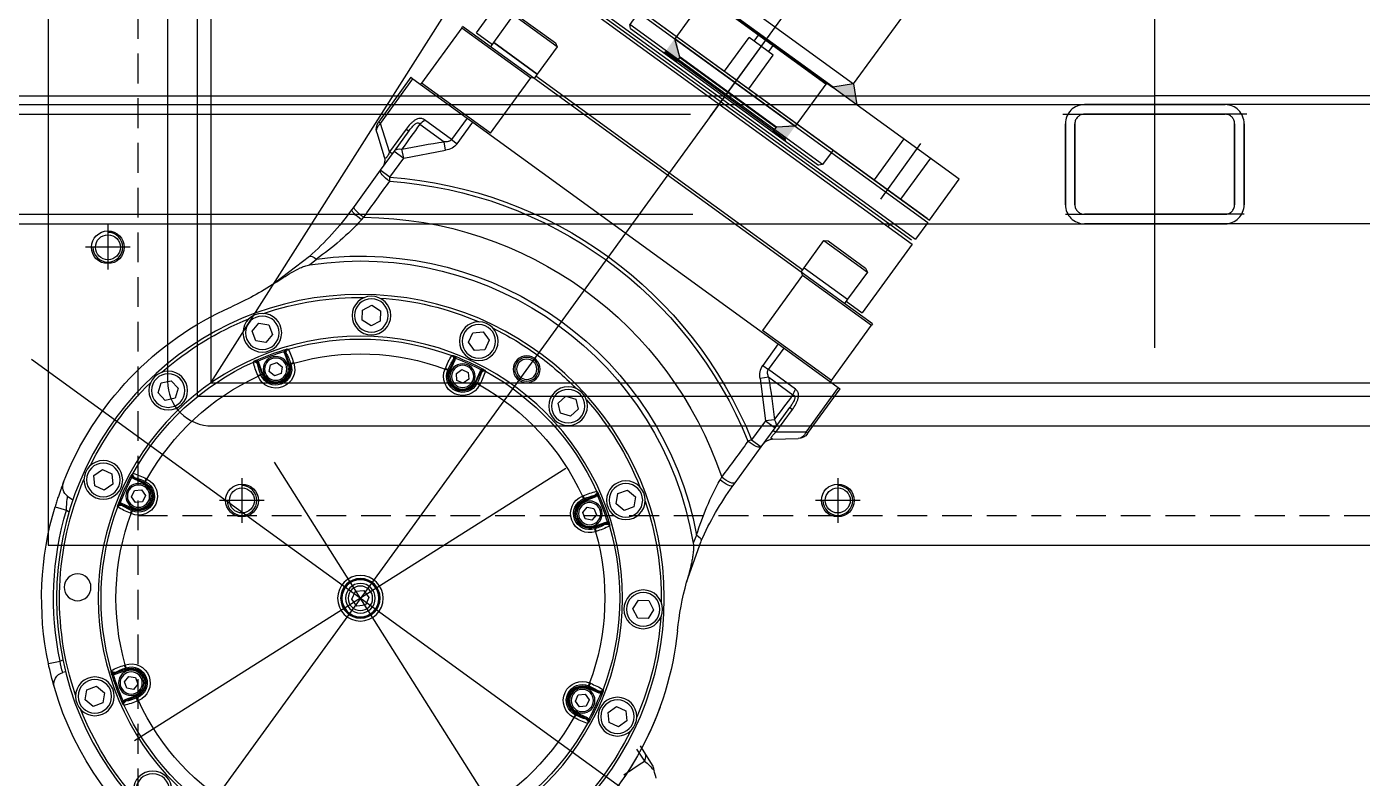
# Model space of a CAD drawing. Header units: millimetres. Extents: x 10462777 to 22643323, y 453826 to 1389191.
# Drawn here: x 11278246.5 to 11278694.8, y 584467.2 to 584719.5 of the extents above; entities that cross this region are included whole.
import ezdxf

# ---------------------------------------------------------------- set-up
doc = ezdxf.new("R2010")
doc.units = ezdxf.units.MM
doc.header["$LTSCALE"] = 200
doc.header["$MEASUREMENT"] = 0
for name, pattern in [('CENTER', [2, 1.25, -0.25, 0.25, -0.25]), ('CENTER2', [1.125, 0.75, -0.125, 0.125, -0.125]), ('HIDDEN', [3.75, 2.5, -1.25]), ('PHANTOM', [2.5, 1.25, -0.25, 0.25, -0.25, 0.25, -0.25])]:
    doc.linetypes.add(name, pattern=pattern)
doc.layers.get('0').update_dxf_attribs({"linetype": 'CONTINUOUS'})
for name, color, linetype in [('$DDT_AUDIT_GENERATED_(276)', 7, 'CONTINUOUS'), ('1', 1, 'CENTER'), ('1 Center', 1, 'CENTER'), ('3 Hidden', 3, 'HIDDEN'), ('7', 7, 'CONTINUOUS'), ('A290-7329-X501', 7, 'CONTINUOUS'), ('A290-7329-X511', 7, 'CONTINUOUS'), ('A290-7329-X512', 7, 'CONTINUOUS'), ('CL', 3, 'CONTINUOUS'), ('DR1438-001-010-001', 7, 'CONTINUOUS'), ('DV4_Default', 7, 'CONTINUOUS'), ('HL', 2, 'HIDDEN'), ('LIBRL_A6-BA-12X4', 7, 'CONTINUOUS'), ('LIBRL_A6-BA-5X16', 7, 'CONTINUOUS'), ('LIBRL_A6-BA-8X35', 7, 'CONTINUOUS'), ('LIBRL_A97L-0001-', 7, 'CONTINUOUS')]:
    doc.layers.add(name, color=color, linetype=linetype)
doc.layers.add('LAYOUT', color=8, linetype='CONTINUOUS', lineweight=25)
doc.layers.add('외형선(ISO)', color=7, linetype='CONTINUOUS', lineweight=50)

# ---------------------------------------------------------------- blocks, each defined once
blk = doc.blocks.new('A$C0CF62632')
at = {"color": 4}
for p, q in [((25.88, 873.59), (490.88, 873.59)), ((955.88, 873.59), (490.88, 873.59)), ((25.88, 833.59), (490.88, 833.59)), ((71.88, 830.59), (490.88, 830.59)), ((955.88, 833.59), (490.88, 833.59)), ((909.88, 830.59), (490.88, 830.59))]:
    blk.add_line(p, q, dxfattribs=at)
at = {"layer": '1 Center', "ltscale": 0.5}
blk.add_line((490.88, 915.19), (490.88, 0), dxfattribs=at)
at = {"layer": '3 Hidden', "color": 4, "linetype": 'HIDDEN'}
for p, q in [((467.28, 873.59), (514.48, 873.59)), ((514.48, 873.59), (467.28, 873.59)), ((467.28, 870.39), (514.48, 870.39)), ((514.48, 870.39), (467.28, 870.39)), ((460.88, 839.99), (460.88, 867.19)), ((460.88, 867.19), (460.88, 839.99)), ((464.08, 839.99), (464.08, 867.19)), ((464.08, 867.19), (464.08, 839.99)), ((517.68, 867.19), (517.68, 839.99)), ((517.68, 839.99), (517.68, 867.19)), ((520.88, 867.19), (520.88, 839.99)), ((520.88, 839.99), (520.88, 867.19)), ((514.48, 836.79), (467.28, 836.79)), ((467.28, 836.79), (514.48, 836.79)), ((514.48, 833.59), (467.28, 833.59)), ((467.28, 833.59), (514.48, 833.59))]:
    blk.add_line(p, q, dxfattribs=at)
for centre, radius, start, end in [((467.28, 867.19), 6.4, 90, 180), ((467.28, 867.19), 6.4, 90, 180), ((467.28, 867.19), 3.2, 90, 180), ((467.28, 867.19), 3.2, 90, 180), ((514.48, 867.19), 6.4, 0, 90), ((514.48, 867.19), 6.4, 0, 90), ((514.48, 867.19), 3.2, 0, 90), ((514.48, 867.19), 3.2, 0, 90), ((467.28, 839.99), 6.4, 180, 270), ((467.28, 839.99), 6.4, 180, 270), ((467.28, 839.99), 3.2, 180, 270), ((467.28, 839.99), 3.2, 180, 270), ((514.48, 839.99), 6.4, 270, 360), ((514.48, 839.99), 3.2, 270, 360), ((514.48, 839.99), 6.4, 270, 360), ((514.48, 839.99), 3.2, 270, 360)]:
    blk.add_arc(centre, radius, start, end, dxfattribs=at)
at = {"layer": '7', "color": 0, "linetype": 'HIDDEN', "ltscale": 0.5}
for p, q in [((85.88, 870.39), (490.88, 870.39)), ((895.88, 870.39), (490.88, 870.39)), ((85.02, 836.79), (490.88, 836.79)), ((896.73, 836.79), (490.88, 836.79))]:
    blk.add_line(p, q, dxfattribs=at)
blk = doc.blocks.new('A$C5CE01415')
for points in [[(24.34, 117.5), (24.34, 107.5), (29.34, 112.5)], [(139.34, 117.5), (139.34, 107.5), (134.34, 112.5)], [(7.84, 105), (7.34, 105.5), (7.34, 100), (7.84, 100)], [(14.34, 105), (7.84, 105), (7.84, 100), (9.34, 100)], [(156.34, 105), (162.84, 105), (162.84, 100), (161.34, 100)], [(162.84, 105), (163.34, 105.5), (163.34, 100), (162.84, 100)], [(7.84, 60), (7.34, 60), (7.34, 54.5), (7.84, 55)], [(9.34, 60), (7.84, 60), (7.84, 55), (14.34, 55)], [(161.34, 60), (162.84, 60), (162.84, 55), (156.34, 55)], [(162.84, 60), (163.34, 60), (163.34, 54.5), (162.84, 55)], [(24.34, 52.5), (24.34, 42.5), (29.34, 47.5)], [(139.34, 52.5), (139.34, 42.5), (134.34, 47.5)]]:
    blk.add_hatch(color=256).paths.add_polyline_path(points)
at = {"lineweight": -2}
for p, q in [((7.34, 159.5), (7.84, 160)), ((24.34, 159.5), (23.84, 160)), ((7.34, 105.5), (7.84, 105)), ((163.34, 105.5), (162.84, 105)), ((7.34, 54.5), (7.84, 55)), ((163.34, 54.5), (162.84, 55)), ((7.34, 0.5), (7.84, 0)), ((24.34, 0.5), (23.84, 0))]:
    blk.add_line(p, q, dxfattribs=at)
for p, q in [((7.34, 159.5), (7.34, 0.5)), ((24.34, 159.5), (24.34, 0.5)), ((139.34, 160), (139.34, 0)), ((156.34, 160), (139.34, 160)), ((156.34, 0), (156.34, 160)), ((29.34, 112.5), (24.34, 117.5)), ((134.34, 112.5), (139.34, 117.5)), ((156.34, 120), (162.34, 120)), ((162.34, 120), (162.34, 40)), ((162.34, 120), (163.34, 119)), ((163.34, 41), (163.34, 119)), ((29.34, 112.5), (24.34, 107.5)), ((29.34, 47.5), (29.34, 112.5)), ((134.34, 112.5), (29.34, 112.5)), ((134.34, 47.5), (134.34, 112.5)), ((134.34, 112.5), (139.34, 107.5)), ((7.84, 105), (7.84, 55)), ((14.34, 105), (9.34, 100)), ((24.34, 105), (14.34, 105)), ((14.34, 105), (14.34, 55)), ((23.84, 105), (24.34, 105.5)), ((23.84, 105), (23.84, 55)), ((139.84, 105), (139.34, 105.5)), ((139.34, 105), (157.34, 105)), ((139.84, 105), (139.84, 55)), ((157.34, 105), (157.34, 55)), ((157.34, 105), (161.34, 100)), ((162.84, 105), (162.84, 55)), ((9.34, 100), (7.34, 100)), ((161.34, 100), (163.34, 100)), ((9.34, 60), (7.34, 60)), ((9.34, 60), (14.34, 55)), ((161.34, 60), (157.34, 55)), ((161.34, 60), (163.34, 60)), ((24.34, 55), (14.34, 55)), ((23.84, 55), (24.34, 54.5)), ((139.34, 55), (149.34, 55)), ((139.84, 55), (139.34, 54.5)), ((24.34, 52.5), (29.34, 47.5)), ((139.34, 52.5), (134.34, 47.5)), ((29.34, 47.5), (24.34, 42.5)), ((134.34, 47.5), (29.34, 47.5)), ((134.34, 47.5), (139.34, 42.5)), ((163.34, 41), (162.34, 40)), ((156.34, 40), (162.34, 40)), ((156.34, 0), (139.34, 0))]:
    blk.add_line(p, q)
at = {"color": 0, "linetype": 'ByBlock', "lineweight": -2}
for p, q in [((23.84, 160), (7.84, 160)), ((23.84, 105), (7.84, 105)), ((139.84, 105), (157.34, 105)), ((23.84, 55), (7.84, 55)), ((139.84, 55), (157.34, 55)), ((23.84, 0), (7.84, 0))]:
    blk.add_line(p, q, dxfattribs=at)
at = {"layer": '1', "lineweight": -3, "ltscale": 0.2}
blk.add_line((171.33, 80), (4.25, 80), dxfattribs=at)
at = {"layer": 'CL'}
for p, q in [((0, 145, -33.4), (29.76, 145, -33.4)), ((137.34, 142.5), (160.34, 142.5)), ((0, 15, -33.4), (29.76, 15, -33.4)), ((137.34, 17.5), (160.34, 17.5))]:
    blk.add_line(p, q, dxfattribs=at)
at = {"layer": 'HL'}
for p, q in [((7.34, 152, -33.4), (12.04, 152, -33.4)), ((12.04, 138, -33.4), (12.04, 152, -33.4)), ((12.04, 150.5, -33.4), (24.34, 150.5, -41.4)), ((139.34, 148), (156.34, 148)), ((12.04, 139.5, -33.4), (24.34, 139.5, -41.4)), ((7.34, 138, -33.4), (12.04, 138, -33.4)), ((139.34, 137), (156.34, 137)), ((139.34, 83), (142.34, 83)), ((156.34, 85), (142.34, 85)), ((142.34, 85), (142.34, 75)), ((139.34, 77), (142.34, 77)), ((156.34, 75), (142.34, 75)), ((139.34, 23), (156.34, 23)), ((7.34, 22, -33.4), (12.04, 22, -33.4)), ((12.04, 22, -33.4), (12.04, 8, -33.4)), ((12.04, 20.5, -33.4), (24.34, 20.5, -41.4)), ((12.04, 9.5, -33.4), (24.34, 9.5, -41.4)), ((139.34, 12), (156.34, 12)), ((7.34, 8, -33.4), (12.04, 8, -33.4))]:
    blk.add_line(p, q, dxfattribs=at)
at = {"layer": '외형선(ISO)'}
for p, q in [((24.34, 107.5), (24.34, 52.5)), ((139.34, 107.5), (139.34, 52.5)), ((9.34, 100), (9.34, 60)), ((161.34, 100), (161.34, 60))]:
    blk.add_line(p, q, dxfattribs=at)
blk = doc.blocks.new('A$C63343886')
at = {"layer": 'DR1438-001-010-001', "rotation": 270}
blk.add_blockref('A$C5CE01415', (412.734, 305.994, 8.6), dxfattribs=at)
blk = doc.blocks.new('A$C1F8A417F')
at = {"ltscale": 10}
blk.add_blockref('A$C63343886', (1434.04, 317.24), dxfattribs=at)
blk = doc.blocks.new('A$C23234039')
at = {"layer": '$DDT_AUDIT_GENERATED_(276)', "color": 7, "linetype": 'Continuous', "ltscale": 25.4}
for p, q in [((152, 85), (151.5, 85)), ((152, 85), (175, 85)), ((152, 85), (152, 56.38)), ((175.5, 85), (175, 85)), ((175, 56.38), (175, 85)), ((175.5, 85), (175.5, 55.47)), ((176.5, 73.35), (176.5, 80)), ((205, 80), (176.5, 80)), ((205, -80), (205, 80)), ((206, -79), (206, 79)), ((214, 80), (207, 80)), ((207, -79), (207, 80)), ((214, -79), (214, 80)), ((215, -79), (215, 79)), ((206, 70), (205, 70)), ((175, 56.38), (152, 56.38)), ((175.5, 55.47), (175.5, -55.47)), ((176.5, -55.35), (176.5, 55.35)), ((152, -56.38), (152, -85)), ((152, -56.38), (175, -56.38)), ((175.5, -55.47), (175, -56.38)), ((175, -85), (175, -56.38)), ((175.5, -55.47), (175.5, -85)), ((176.5, -80), (176.5, -73.35)), ((176.5, -80), (205, -80)), ((151.5, -85), (152, -85)), ((175, -85), (152, -85)), ((175, -85), (175.5, -85))]:
    blk.add_line(p, q, dxfattribs=at)
for centre, radius in [((0, 0), 102), ((0, 0), 88), ((95, 0), 4.5), ((95, 0), 4), ((95, 0), 3.4), ((-52.78, -78.99), 4.5)]:
    blk.add_circle(centre, radius, dxfattribs=at)
for centre, radius, start, end in [((0, 0), 101, 80.2124, 99.7876), ((0, 0), 101, 57.7124, 77.2876), ((0, 0), 101, 35.2124, 54.7876), ((0, 0), 101, 12.7124, 32.2876), ((-14.61, -48.43), 216.66, 28.6585, 28.933), ((0, 0), 101, 0, 9.7876), ((0, 0), 101, 350.2124, 0), ((0, 0), 101, 192.7124, 212.2876), ((0, 0), 101, 327.7124, 347.2876), ((0, 0), 101, 215.2124, 257.2876), ((0, 0), 101, 305.2124, 324.7876), ((0, 0), 101, 282.7124, 302.2876), ((0, 0), 101, 260.2124, 279.7876)]:
    blk.add_arc(centre, radius, start, end, dxfattribs=at)
at = {"layer": 'A290-7329-X511', "color": 7, "linetype": 'Continuous', "ltscale": 25.4}
for p, q in [((68.69, 85.43), (82.77, 81.27)), ((124.59, 80.59), (129.73, 87.41)), ((132.92, 88.21), (127.02, 80.09)), ((132.92, 89), (151.5, 89)), ((132.92, 89), (132.92, 88.21)), ((151.5, 88.21), (132.92, 88.21)), ((151.5, 88.21), (151.5, 89)), ((151.5, 65.72), (151.5, 88.21)), ((83.5, 78.85), (80.56, 79.55)), ((103.96, 79), (105.24, 79)), ((105.24, 79), (120.2, 79)), ((120.2, 79), (128.13, 79)), ((120.2, 75), (120.2, 79)), ((127.02, 80.09), (136.53, 80.09)), ((127.02, 79), (127.02, 80.09)), ((128.13, 79), (136.53, 79)), ((128.13, 75), (128.13, 79)), ((130.19, 77.27), (128.13, 75)), ((136.53, 79), (136.53, 80.09)), ((140.55, 67.31), (140.55, 77.4)), ((142.61, 77), (142.61, 65.72)), ((104.16, 74.23), (103.07, 74.35)), ((120.2, 75), (119.08, 74.3)), ((128.13, 75), (120.2, 75)), ((138.49, 65.22), (128.13, 75)), ((140.55, 67.31), (138.49, 65.22)), ((142.61, 65.72), (151.5, 65.72)), ((142.61, 63.33), (142.61, 65.72)), ((151.5, 63.33), (142.61, 63.33)), ((151.5, 63.33), (151.5, 65.72)), ((151.5, -63.33), (151.5, 63.33)), ((-78.14, -65.56), (-78.84, -66.16)), ((128.13, -75), (138.49, -65.22)), ((138.49, -65.22), (140.55, -67.31)), ((142.61, -63.33), (151.5, -63.33)), ((142.61, -65.72), (142.61, -63.33)), ((151.5, -65.72), (142.61, -65.72)), ((142.61, -65.72), (142.61, -77)), ((151.5, -65.72), (151.5, -63.33)), ((151.5, -88.21), (151.5, -65.72)), ((-79.23, -71.91), (-76.27, -69.22)), ((-75.51, -68.58), (-76.27, -69.22)), ((140.55, -77.4), (140.55, -67.31)), ((103.07, -74.35), (104.16, -74.23)), ((119.08, -74.3), (120.2, -75)), ((120.2, -75), (128.13, -75)), ((120.2, -75), (120.2, -79)), ((128.13, -79), (128.13, -75)), ((128.13, -75), (130.19, -77.27)), ((80.56, -79.55), (83.5, -78.85)), ((105.24, -79), (103.96, -79)), ((120.2, -79), (105.24, -79)), ((128.13, -79), (120.2, -79)), ((129.73, -87.41), (124.59, -80.59)), ((127.02, -79), (127.02, -80.09)), ((127.02, -80.09), (132.92, -88.21)), ((136.53, -80.09), (127.02, -80.09)), ((136.53, -79), (128.13, -79)), ((136.53, -80.09), (136.53, -79)), ((82.77, -81.27), (68.69, -85.43)), ((132.92, -88.21), (132.92, -89)), ((132.92, -88.21), (151.5, -88.21)), ((151.5, -89), (132.92, -89)), ((151.5, -89), (151.5, -88.21)), ((-35.32, -101), (-34, -97.23)), ((-34, -97.23), (-34, -96.17)), ((-30, -99.66), (-30, -97.49))]:
    blk.add_line(p, q, dxfattribs=at)
for centre, radius, start, end in [((0, 0), 107, 59.8524, 104.6212), ((103.96, 179), 100, 239.8524, 249.3482), ((132.92, 85), 4, 90, 143), ((103.96, 179), 100, 257.7676, 270), ((0, 0), 113.22, 315.3613, 44.6387), ((113.92, 166.5), 92.78, 250.8621, 263.2846), ((0, 0), 114.84, 316.6416, 43.3584), ((121.4, 83), 4, 270, 323), ((43.5, 7305.77), 7229.02, 270.687042, 270.769184), ((-95.32, -167.76), 333, 44.9032, 47.3763), ((0, 0), 127.91, 324.5243, 35.4757), ((0, 0), 140.36, 328.0376, 31.9624), ((0, 0), 141.68, 328.0376, 31.9624), ((0, 0), 107, 142.2256, 217.7744), ((142.85, 69.29), 5.96, 223.0179, 267.65), ((0, 0), 107, 217.7744, 222.2256), ((-81.41, -63.09), 4, 217.7744, 310), ((-57.87, -51.17), 25.78, 215.5507, 224.4493), ((142.81, -69.19), 5.86, 91.9343, 137.3978), ((0, 0), 103, 222.2256, 250.7253), ((-95.32, 167.76), 333, 312.6237, 315.0968), ((0, 0), 107, 222.2256, 250.7253), ((114.03, -166.99), 93.28, 96.7486, 109.1047), ((103.96, -179), 100, 90, 102.2324), ((121.4, -83), 4, 37, 90), ((43.5, -7305.81), 7229.06, 89.230816, 89.312957), ((103.96, -179), 100, 110.6518, 120.1476), ((132.92, -85), 4, 217, 270), ((0, 0), 107, 255.3788, 300.1476), ((-13.19, -67.59), 36.21, 234.9302, 242.3473), ((-26, -99.66), 4, 180, 255.3788)]:
    blk.add_arc(centre, radius, start, end, dxfattribs=at)
for centre, major_axis, ratio, start_param, end_param in [((132.92, 85), (-3.19, 2.41), 0.731195, 5.215996, 6.283185), ((81.93, 77.36), (-0.85, -3.91), 0.341446, 2.033241, 3.141593), ((103.96, 75), (0, -4), 0.226516, 3.141593, 4.874371), ((105.24, 75), (0, -4), 0.27411, 3.141593, 4.905305), ((120.2, 75), (0, -4), 0.284654, 3.141593, 4.888168), ((128.13, 75), (0, 4), 0.624777, 5.315656, 6.283185), ((142.61, 79.8), (-4, 0), 0.700018, 1.030377, 1.570796), ((103.96, -75), (0, 4), 0.226516, 1.408815, 3.141593), ((105.24, -75), (0, 4), 0.27411, 1.37788, 3.141593), ((120.2, -75), (0, 4), 0.284654, 1.395017, 3.141593), ((81.93, -77.36), (-0.85, 3.91), 0.341446, 3.141593, 4.249944), ((128.13, -75), (0, 4), 0.624777, 3.141593, 4.109122), ((142.61, -79.8), (-4, 0), 0.700018, 4.712389, 5.252808), ((132.92, -85), (3.19, 2.41), 0.731195, 3.141593, 4.208782)]:
    blk.add_ellipse(centre, major_axis=major_axis, ratio=ratio, start_param=start_param, end_param=end_param, dxfattribs=at)
for points, knots in [([(80.56, 79.55), (80.17, 79.95), (79.73, 80.3), (78.82, 80.93), (78.35, 81.21), (77.38, 81.76), (76.89, 82.02), (75.89, 82.5), (75.38, 82.74), (73.86, 83.41), (72.83, 83.83), (70.77, 84.64), (69.73, 85.03), (68.69, 85.43)], [0, 0, 0, 0, 0.125, 0.125, 0.25, 0.25, 0.375, 0.375, 0.5, 0.5, 0.75, 0.75, 1, 1, 1, 1]), ([(124.59, 80.59), (124.49, 80.47), (124.43, 80.34), (124.41, 80.17), (124.42, 80.12), (124.48, 80.01), (124.53, 79.97), (124.66, 79.91), (124.71, 79.89), (124.84, 79.86), (124.91, 79.85), (125.08, 79.84), (125.17, 79.84), (125.37, 79.84), (125.48, 79.85), (125.71, 79.86), (125.83, 79.88), (126.07, 79.91), (126.19, 79.93), (126.55, 79.99), (126.79, 80.04), (127.02, 80.09)], [0, 0, 0, 0, 0.25, 0.25, 0.375, 0.375, 0.5, 0.5, 0.5625, 0.5625, 0.625, 0.625, 0.6875, 0.6875, 0.75, 0.75, 0.8125, 0.8125, 0.875, 0.875, 1, 1, 1, 1]), ([(136.53, 80.09), (137.24, 80.09), (137.94, 80.05), (138.98, 79.91), (139.33, 79.85), (139.99, 79.69), (140.31, 79.59), (140.77, 79.41), (140.92, 79.34), (141.2, 79.19), (141.34, 79.11), (141.59, 78.94), (141.71, 78.85), (141.93, 78.65), (142.12, 78.45), (142.27, 78.22), (142.4, 77.99), (142.45, 77.87), (142.57, 77.51), (142.61, 77.26), (142.61, 77)], [0, 0, 0, 0, 0.25, 0.25, 0.375, 0.375, 0.5, 0.5, 0.5625, 0.5625, 0.625, 0.625, 0.6875, 0.6875, 0.75, 0.8125, 0.8125, 0.875, 0.875, 1, 1, 1, 1]), ([(140.55, 77.4), (140.58, 77.47), (140.61, 77.53), (140.64, 77.67), (140.65, 77.75), (140.64, 77.89), (140.62, 77.96), (140.55, 78.11), (140.5, 78.19), (140.29, 78.39), (140.09, 78.5), (139.78, 78.63), (139.67, 78.66), (139.44, 78.73), (139.33, 78.76), (139, 78.83), (138.77, 78.86), (138.32, 78.92), (138.09, 78.94), (137.42, 78.99), (136.98, 79), (136.53, 79)], [0, 0, 0, 0, 0.0625, 0.0625, 0.125, 0.125, 0.1875, 0.1875, 0.25, 0.25, 0.375, 0.375, 0.4375, 0.4375, 0.5, 0.5, 0.625, 0.625, 0.75, 0.75, 1, 1, 1, 1]), ([(140.55, 67.31), (140.67, 67.12), (140.79, 66.93), (141.07, 66.58), (141.21, 66.42), (141.55, 66.11), (141.74, 65.98), (142.04, 65.83), (142.15, 65.79), (142.38, 65.74), (142.49, 65.72), (142.61, 65.72)], [0, 0, 0, 0, 0.25, 0.25, 0.5, 0.5, 0.75, 0.75, 0.875, 0.875, 1, 1, 1, 1]), ([(142.61, -65.72), (142.38, -65.72), (142.15, -65.78), (141.84, -65.93), (141.74, -65.99), (141.55, -66.12), (141.47, -66.19), (141.21, -66.42), (141.06, -66.58), (140.79, -66.94), (140.67, -67.12), (140.55, -67.31)], [0, 0, 0, 0, 0.25, 0.25, 0.375, 0.375, 0.5, 0.5, 0.75, 0.75, 1, 1, 1, 1]), ([(68.69, -85.43), (69.73, -85.03), (70.77, -84.64), (72.84, -83.83), (73.87, -83.41), (75.9, -82.51), (76.9, -82.03), (78.35, -81.21), (78.82, -80.93), (79.73, -80.3), (80.17, -79.96), (80.56, -79.55)], [0, 0, 0, 0, 0.25, 0.25, 0.5, 0.5, 0.75, 0.75, 0.875, 0.875, 1, 1, 1, 1]), ([(127.02, -80.09), (126.79, -80.04), (126.55, -79.99), (126.07, -79.91), (125.83, -79.87), (125.49, -79.85), (125.38, -79.84), (125.17, -79.84), (125.08, -79.84), (124.91, -79.85), (124.84, -79.86), (124.71, -79.89), (124.66, -79.91), (124.57, -79.95), (124.54, -79.97), (124.48, -80.01), (124.46, -80.04), (124.42, -80.11), (124.41, -80.17), (124.43, -80.34), (124.49, -80.47), (124.59, -80.59)], [0, 0, 0, 0, 0.125, 0.125, 0.25, 0.25, 0.3125, 0.3125, 0.375, 0.375, 0.4375, 0.4375, 0.5, 0.5, 0.5625, 0.5625, 0.625, 0.625, 0.75, 0.75, 1, 1, 1, 1]), ([(142.61, -77), (142.61, -77.26), (142.57, -77.51), (142.45, -77.87), (142.4, -77.99), (142.27, -78.22), (142.2, -78.34), (141.94, -78.66), (141.72, -78.86), (141.34, -79.11), (141.2, -79.19), (140.92, -79.34), (140.77, -79.41), (140.31, -79.59), (139.99, -79.69), (139.32, -79.85), (138.98, -79.91), (137.94, -80.05), (137.24, -80.09), (136.53, -80.09)], [0, 0, 0, 0, 0.125, 0.125, 0.1875, 0.1875, 0.25, 0.25, 0.375, 0.375, 0.4375, 0.4375, 0.5, 0.5, 0.625, 0.625, 0.75, 0.75, 1, 1, 1, 1]), ([(136.53, -79), (136.98, -79), (137.42, -78.99), (138.09, -78.94), (138.32, -78.92), (138.77, -78.86), (139, -78.83), (139.34, -78.75), (139.45, -78.73), (139.67, -78.66), (139.78, -78.63), (140.1, -78.5), (140.29, -78.39), (140.57, -78.12), (140.63, -77.96), (140.65, -77.74), (140.64, -77.67), (140.61, -77.53), (140.58, -77.47), (140.55, -77.4)], [0, 0, 0, 0, 0.25, 0.25, 0.375, 0.375, 0.5, 0.5, 0.5625, 0.5625, 0.625, 0.625, 0.75, 0.75, 0.875, 0.875, 0.9375, 0.9375, 1, 1, 1, 1]), ([(-27.01, -103.53), (-27.01, -103.53), (-27.07, -103.52), (-27.3, -103.46), (-27.47, -103.41), (-27.92, -103.29), (-28.19, -103.22), (-28.67, -103.09), (-28.84, -103.04), (-29.19, -102.94), (-29.38, -102.89), (-29.77, -102.77), (-29.98, -102.72), (-30.4, -102.59), (-30.63, -102.52), (-31.3, -102.32), (-31.77, -102.17), (-32.75, -101.86), (-33.26, -101.7), (-34.29, -101.36), (-34.8, -101.18), (-35.32, -101)], [0, 0, 0, 0, 0.125, 0.125, 0.25, 0.25, 0.375, 0.375, 0.4375, 0.4375, 0.5, 0.5, 0.5625, 0.5625, 0.625, 0.625, 0.75, 0.75, 0.875, 0.875, 1, 1, 1, 1])]:
    blk.add_open_spline(points, degree=3, knots=knots, dxfattribs=at)
for points in [[(119.08, 74.3), (114.12, 74.28), (109.14, 74.26), (104.16, 74.23)], [(104.16, -74.23), (109.14, -74.26), (114.12, -74.28), (119.08, -74.3)]]:
    blk.add_open_spline(points, degree=3, dxfattribs=at)
at = {"layer": 'A290-7329-X512', "color": 7, "linetype": 'Continuous', "ltscale": 25.4}
for p, q in [((11.18, 81.38), (11.96, 85.32)), ((12.25, 85.26), (11.47, 81.32)), ((11.96, 85.32), (12.25, 85.26)), ((12.3, 86.37), (12.23, 85.87)), ((9.71, 81.47), (9.75, 81.72)), ((10.7, 81.3), (9.71, 81.47)), ((10.73, 81.47), (10.7, 81.3)), ((11.18, 81.38), (10.73, 81.47)), ((11.18, 81.38), (11.47, 81.32)), ((20.52, 79.52), (21.31, 83.46)), ((21.6, 83.4), (20.82, 79.47)), ((21.6, 83.4), (21.31, 83.46)), ((21.69, 84.5), (21.57, 84.01)), ((20.82, 79.47), (20.52, 79.52)), ((20.82, 79.47), (21.27, 79.38)), ((21.23, 79.21), (21.27, 79.38)), ((21.23, 79.21), (22.2, 78.98)), ((22.26, 79.23), (22.2, 78.98)), ((64.47, 50.74), (64.68, 50.89)), ((65.05, 49.93), (64.47, 50.74)), ((65.19, 50.03), (65.05, 49.93)), ((65.45, 49.64), (65.19, 50.03)), ((65.45, 49.64), (68.78, 51.87)), ((65.62, 49.39), (65.45, 49.64)), ((68.95, 51.62), (65.62, 49.39)), ((68.95, 51.62), (68.78, 51.87)), ((69.77, 52.38), (69.37, 52.08)), ((70.74, 41.72), (74.08, 43.95)), ((70.74, 41.72), (70.91, 41.47)), ((74.24, 43.7), (70.91, 41.47)), ((70.91, 41.47), (71.17, 41.09)), ((71.02, 40.99), (71.17, 41.09)), ((71.02, 40.99), (71.55, 40.15)), ((74.08, 43.95), (74.24, 43.7)), ((75.09, 44.41), (74.66, 44.16)), ((71.77, 40.28), (71.55, 40.15)), ((81.3, -10.7), (81.47, -9.71)), ((81.47, -10.73), (81.3, -10.7)), ((81.32, -11.47), (81.38, -11.18)), ((85.26, -12.25), (81.32, -11.47)), ((81.38, -11.18), (81.47, -10.73)), ((81.38, -11.18), (85.32, -11.96)), ((81.47, -9.71), (81.72, -9.75)), ((85.26, -12.25), (85.32, -11.96)), ((86.37, -12.3), (85.87, -12.23)), ((79.21, -21.23), (78.98, -22.2)), ((79.23, -22.26), (78.98, -22.2)), ((79.21, -21.23), (79.38, -21.27)), ((79.47, -20.82), (79.38, -21.27)), ((79.52, -20.52), (79.47, -20.82)), ((83.4, -21.6), (79.47, -20.82)), ((79.52, -20.52), (83.46, -21.31)), ((83.46, -21.31), (83.4, -21.6)), ((84.5, -21.69), (84.01, -21.57)), ((-71.77, -40.28), (-71.55, -40.15)), ((-71.02, -40.99), (-71.55, -40.15)), ((-75.09, -44.41), (-74.66, -44.16)), ((-74.24, -43.7), (-70.91, -41.47)), ((-74.08, -43.95), (-74.24, -43.7)), ((-70.74, -41.72), (-74.08, -43.95)), ((-71.02, -40.99), (-71.17, -41.09)), ((-70.91, -41.47), (-71.17, -41.09)), ((-70.74, -41.72), (-70.91, -41.47)), ((-69.77, -52.38), (-69.37, -52.08)), ((-68.95, -51.62), (-65.62, -49.39)), ((-68.95, -51.62), (-68.78, -51.87)), ((-65.45, -49.64), (-68.78, -51.87)), ((-65.62, -49.39), (-65.45, -49.64)), ((-65.45, -49.64), (-65.19, -50.03)), ((-65.19, -50.03), (-65.05, -49.93)), ((-65.05, -49.93), (-64.47, -50.74)), ((-64.47, -50.74), (-64.68, -50.89)), ((49.39, -65.62), (49.64, -65.45)), ((51.62, -68.95), (49.39, -65.62)), ((49.64, -65.45), (50.03, -65.19)), ((49.64, -65.45), (51.87, -68.78)), ((49.93, -65.05), (50.74, -64.47)), ((50.03, -65.19), (49.93, -65.05)), ((50.74, -64.47), (50.89, -64.68)), ((40.99, -71.02), (40.15, -71.55)), ((40.28, -71.77), (40.15, -71.55)), ((40.99, -71.02), (41.09, -71.17)), ((41.47, -70.91), (41.09, -71.17)), ((41.72, -70.74), (41.47, -70.91)), ((43.7, -74.24), (41.47, -70.91)), ((41.72, -70.74), (43.95, -74.08)), ((51.62, -68.95), (51.87, -68.78)), ((52.38, -69.77), (52.08, -69.37)), ((43.95, -74.08), (43.7, -74.24)), ((44.41, -75.09), (44.16, -74.66)), ((-22.26, -79.23), (-22.2, -78.98)), ((-21.23, -79.21), (-22.2, -78.98)), ((-21.6, -83.4), (-20.82, -79.47)), ((-20.52, -79.52), (-21.31, -83.46)), ((-21.23, -79.21), (-21.27, -79.38)), ((-20.82, -79.47), (-21.27, -79.38)), ((-20.52, -79.52), (-20.82, -79.47)), ((-21.69, -84.5), (-21.57, -84.01)), ((-21.31, -83.46), (-21.6, -83.4)), ((-12.25, -85.26), (-11.47, -81.32)), ((-11.18, -81.38), (-11.96, -85.32)), ((-11.47, -81.32), (-11.18, -81.38)), ((-11.18, -81.38), (-10.73, -81.47)), ((-10.73, -81.47), (-10.7, -81.3)), ((-10.7, -81.3), (-9.71, -81.47)), ((-9.71, -81.47), (-9.75, -81.72)), ((-12.3, -86.37), (-12.23, -85.87)), ((-12.25, -85.26), (-11.96, -85.32))]:
    blk.add_line(p, q, dxfattribs=at)
for radius in [7.64, 6.64, 6.51, 6.21]:
    blk.add_circle((0, 0), radius, dxfattribs=at)
for centre, radius, start, end in [((0, 0), 87.04, 82.8627, 119.6373), ((39.56, 77.36), 30.12, 162.597, 171.6735), ((30.36, 78.45), 19.86, 160.1972, 171.2461), ((74.71, -50.96), 151.46, 114.8297, 114.9511), ((10.98, 85.51), 0.998, 348.7155, 82.7916), ((9.51, 66.95), 19.62, 81.8277, 85.3302), ((10.98, 85.51), 1.3, 348.7859, 16.1304), ((0, 0), 86.74, 75.6033, 81.8967), ((0, 0), 87.24, 75.6033, 81.8967), ((0, 0), 82.04, 83.2029, 119.2971), ((16, 80.42), 6.37, 170.5903, 346.9097), ((16, 80.42), 5.37, 170.5903, 346.9097), ((16, 80.42), 4.91, 168.75, 348.75), ((16, 80.42), 4.62, 168.75, 348.75), ((1.99, 84.09), 19.85, 346.2496, 357.3071), ((22.58, 83.2), 1.3, 141.3283, 168.7554), ((22.58, 83.2), 0.998, 74.7084, 168.7845), ((16.84, 65.49), 19.62, 72.1698, 75.6723), ((-6.97, 86.61), 30.15, 345.8301, 354.8995), ((-88.54, -18.51), 151.49, 42.5489, 42.6703), ((0, 0), 87.04, 37.8627, 74.6373), ((0, 0), 82.04, 38.2029, 74.2971), ((68.18, 45.56), 6.37, 125.5903, 301.9097), ((68.18, 45.56), 5.37, 125.5903, 301.9097), ((68.18, 45.56), 4.91, 123.75, 303.75), ((68.18, 45.56), 4.62, 123.75, 303.75), ((82.67, 26.73), 30.12, 117.597, 126.6735), ((76.94, 34.01), 19.86, 115.1972, 126.2461), ((16.79, -88.86), 151.46, 69.8297, 69.9511), ((68.23, 52.7), 0.998, 303.7155, 37.7916), ((68.23, 52.7), 1.3, 303.7859, 331.1304), ((54.06, 40.62), 19.62, 36.8277, 40.3302), ((0, 0), 86.74, 30.6033, 36.8967), ((0, 0), 87.24, 30.6033, 36.8967), ((60.87, 58.06), 19.85, 301.2496, 312.3071), ((56.32, 66.17), 30.15, 300.8301, 309.8995), ((74.8, 42.87), 1.3, 96.3283, 123.7554), ((74.8, 42.87), 0.998, 29.7084, 123.7845), ((58.22, 34.41), 19.62, 27.1698, 30.6723), ((-75.7, 49.52), 151.49, 357.5489, 357.6703), ((0, 0), 87.04, 352.8627, 29.6373), ((0, 0), 82.04, 353.2029, 29.2971), ((0, 0), 87.04, 172.8627, 209.6373), ((0, 0), 82.04, 173.2029, 209.2971), ((80.42, -16), 6.37, 80.5903, 256.9097), ((80.42, -16), 5.37, 80.5903, 256.9097), ((80.42, -16), 4.91, 78.75, 258.75), ((80.42, -16), 4.62, 78.75, 258.75), ((78.45, -30.36), 19.86, 70.1972, 81.2461), ((77.36, -39.56), 30.12, 72.597, 81.6735), ((0, 0), 86.74, 345.6033, 351.8967), ((0, 0), 87.24, 345.6033, 351.8967), ((85.51, -10.98), 1.3, 258.7859, 286.1304), ((85.51, -10.98), 0.998, 258.7155, 352.7916), ((-50.96, -74.71), 151.46, 24.8297, 24.9511), ((66.95, -9.51), 19.62, 351.8277, 355.3302), ((0, 0), 82.04, 308.2029, 344.2971), ((86.61, 6.97), 30.15, 255.8301, 264.8995), ((84.09, -1.99), 19.85, 256.2496, 267.3071), ((83.2, -22.58), 0.998, 344.7084, 78.7845), ((83.2, -22.58), 1.3, 51.3283, 78.7554), ((65.49, -16.84), 19.62, 342.1698, 345.6723), ((0, 0), 87.04, 307.8627, 344.6373), ((-18.51, 88.54), 151.49, 312.5489, 312.6703), ((-56.32, -66.17), 30.15, 120.8301, 129.8995), ((-68.18, -45.56), 6.37, 305.5903, 121.9097), ((-68.18, -45.56), 5.37, 305.5903, 121.9097), ((75.7, -49.52), 151.49, 177.5489, 177.6703), ((-58.22, -34.41), 19.62, 207.1698, 210.6723), ((-74.8, -42.87), 0.998, 209.7084, 303.7845), ((0, 0), 87.24, 210.6033, 216.8967), ((-74.8, -42.87), 1.3, 276.3283, 303.7554), ((0, 0), 86.74, 210.6033, 216.8967), ((-60.87, -58.06), 19.85, 121.2496, 132.3071), ((-68.18, -45.56), 4.91, 303.75, 123.75), ((-68.18, -45.56), 4.62, 303.75, 123.75), ((-54.06, -40.62), 19.62, 216.8277, 220.3302), ((-68.23, -52.7), 1.3, 123.7859, 151.1304), ((-68.23, -52.7), 0.998, 123.7155, 217.7916), ((-16.79, 88.86), 151.46, 249.8297, 249.9511), ((-82.67, -26.73), 30.12, 297.597, 306.6735), ((0, 0), 87.04, 217.8627, 254.6373), ((-76.94, -34.01), 19.86, 295.1972, 306.2461), ((0, 0), 82.04, 218.2029, 254.2971), ((45.56, -68.18), 6.37, 35.5903, 211.9097), ((45.56, -68.18), 5.37, 35.5903, 211.9097), ((45.56, -68.18), 4.91, 33.75, 213.75), ((45.56, -68.18), 4.62, 33.75, 213.75), ((34.01, -76.94), 19.86, 25.1972, 36.2461), ((26.73, -82.67), 30.12, 27.597, 36.6735), ((0, 0), 82.04, 263.2029, 299.2971), ((58.06, -60.87), 19.85, 211.2496, 222.3071), ((0, 0), 86.74, 300.6033, 306.8967), ((0, 0), 87.24, 300.6033, 306.8967), ((52.7, -68.23), 1.3, 213.7859, 241.1304), ((52.7, -68.23), 0.998, 213.7155, 307.7916), ((40.62, -54.06), 19.62, 306.8277, 310.3302), ((-88.86, -16.79), 151.46, 339.8297, 339.9511), ((-16, -80.42), 6.37, 350.5903, 166.9097), ((-16, -80.42), 5.37, 350.5903, 166.9097), ((-16, -80.42), 4.91, 348.75, 168.75), ((-16, -80.42), 4.62, 348.75, 168.75), ((0, 0), 87.04, 262.8627, 299.6373), ((66.17, -56.32), 30.15, 210.8301, 219.8995), ((49.52, 75.7), 151.49, 267.5489, 267.6703), ((42.87, -74.8), 0.998, 299.7084, 33.7845), ((34.41, -58.22), 19.62, 297.1698, 300.6723), ((42.87, -74.8), 1.3, 6.3283, 33.7554), ((6.97, -86.61), 30.15, 165.8301, 174.8995), ((-1.99, -84.09), 19.85, 166.2496, 177.3071), ((88.54, 18.51), 151.49, 222.5489, 222.6703), ((-22.58, -83.2), 0.998, 254.7084, 348.7845), ((-16.84, -65.49), 19.62, 252.1698, 255.6723), ((0, 0), 87.24, 255.6033, 261.8967), ((-22.58, -83.2), 1.3, 321.3283, 348.7554), ((0, 0), 86.74, 255.6033, 261.8967), ((-30.36, -78.45), 19.86, 340.1972, 351.2461), ((-39.56, -77.36), 30.12, 342.597, 351.6735), ((-9.51, -66.95), 19.62, 261.8277, 265.3302), ((-10.98, -85.51), 1.3, 168.7859, 196.1304), ((-10.98, -85.51), 0.998, 168.7155, 262.7916), ((-74.71, 50.96), 151.46, 294.8297, 294.9511)]:
    blk.add_arc(centre, radius, start, end, dxfattribs=at)
for centre, major_axis, ratio, start_param, end_param in [((10.69, 85.37), (0.427, -0.904), 0.997882, 0.934771, 2.575374), ((106.96, -21.29), (-159.04, 31.66), 0.745659, 5.491872, 5.494104), ((9.75, 81.67), (0.98, -0.198), 0.050906, 0.052428, 1.574889), ((-106.97, 21.26), (159.05, -31.61), 0.74566, 0.789082, 0.791314), ((22.79, 82.97), (-0.74, -0.672), 0.997882, 3.707811, 5.348415), ((22.25, 79.18), (-0.981, 0.192), 0.050906, 4.708296, 6.230757), ((64.64, 50.86), (0.553, -0.833), 0.050906, 0.052428, 1.574889), ((67.93, 52.81), (-0.338, -0.941), 0.997882, 0.934771, 2.575374), ((60.58, -90.69), (-90.07, 134.85), 0.745659, 5.491871, 5.494103), ((71.72, 40.26), (-0.558, 0.83), 0.050906, 4.708296, 6.230757), ((-60.6, 90.67), (90.11, -134.82), 0.745659, 0.789082, 0.791314), ((74.78, 42.55), (-0.999, 0.048), 0.997882, 3.707811, 5.348415), ((81.67, -9.75), (-0.198, -0.98), 0.050906, 0.052428, 1.574889), ((85.37, -10.69), (-0.904, -0.427), 0.997882, 0.934771, 2.575374), ((-21.29, -106.96), (31.66, 159.04), 0.745659, 5.491872, 5.494104), ((79.18, -22.25), (0.192, 0.981), 0.050906, 4.708296, 6.230757), ((21.29, 106.9), (-31.67, -158.98), 0.745657, 0.789541, 0.791774), ((82.97, -22.79), (-0.672, 0.74), 0.997882, 3.707811, 5.348415), ((-71.72, -40.26), (0.558, -0.83), 0.050906, 4.708296, 6.230757), ((-74.78, -42.55), (0.999, -0.048), 0.997882, 3.707811, 5.348415), ((60.53, -90.65), (-90.02, 134.81), 0.745657, 0.789541, 0.791774), ((-67.93, -52.81), (0.338, 0.941), 0.997882, 0.934771, 2.575374), ((-60.58, 90.69), (90.07, -134.85), 0.745659, 5.491871, 5.494103), ((-64.64, -50.86), (-0.553, 0.833), 0.050906, 0.052428, 1.574889), ((50.86, -64.64), (-0.833, -0.553), 0.050906, 0.052428, 1.574889), ((40.26, -71.72), (0.83, 0.558), 0.050906, 4.708296, 6.230757), ((-90.61, -60.58), (134.76, 90.1), 0.745657, 5.491411, 5.493643), ((52.81, -67.93), (-0.941, 0.338), 0.997882, 0.934771, 2.575374), ((42.55, -74.78), (0.048, 0.999), 0.997882, 3.707811, 5.348415), ((90.65, 60.53), (-134.81, -90.02), 0.745657, 0.789541, 0.791774), ((-22.25, -79.18), (0.981, -0.192), 0.050906, 4.708296, 6.230757), ((-22.79, -82.97), (0.74, 0.672), 0.997882, 3.707811, 5.348415), ((106.9, -21.29), (-158.98, 31.67), 0.745657, 0.789541, 0.791774), ((-9.75, -81.67), (-0.98, 0.198), 0.050906, 0.052428, 1.574889), ((-106.96, 21.29), (159.04, -31.66), 0.745659, 5.491871, 5.494103), ((-10.69, -85.37), (-0.427, 0.904), 0.997882, 0.934771, 2.575374)]:
    blk.add_ellipse(centre, major_axis=major_axis, ratio=ratio, start_param=start_param, end_param=end_param, dxfattribs=at)
for points in [[(12.23, 85.87), (12.13, 85.94), (12.05, 86), (11.88, 86.14), (11.79, 86.21), (11.62, 86.33), (11.52, 86.38), (11.32, 86.46), (11.21, 86.49), (11.11, 86.5)], [(22.84, 84.17), (22.74, 84.2), (22.63, 84.21), (22.41, 84.21), (22.31, 84.2), (22.09, 84.16), (21.99, 84.13), (21.78, 84.07), (21.68, 84.04), (21.57, 84.01)], [(69.37, 52.08), (69.34, 52.19), (69.33, 52.3), (69.31, 52.51), (69.3, 52.62), (69.26, 52.83), (69.23, 52.93), (69.14, 53.13), (69.08, 53.23), (69.02, 53.31)], [(75.67, 43.36), (75.61, 43.46), (75.55, 43.55), (75.4, 43.7), (75.31, 43.77), (75.13, 43.89), (75.04, 43.94), (74.85, 44.04), (74.75, 44.09), (74.66, 44.16)], [(85.87, -12.23), (85.94, -12.13), (86, -12.05), (86.14, -11.88), (86.21, -11.79), (86.33, -11.62), (86.38, -11.52), (86.46, -11.32), (86.49, -11.21), (86.5, -11.11)], [(84.17, -22.84), (84.2, -22.74), (84.21, -22.63), (84.21, -22.41), (84.2, -22.31), (84.16, -22.09), (84.13, -21.99), (84.07, -21.78), (84.04, -21.68), (84.01, -21.57)], [(-75.67, -43.36), (-75.61, -43.46), (-75.55, -43.55), (-75.4, -43.7), (-75.31, -43.77), (-75.13, -43.89), (-75.04, -43.94), (-74.85, -44.04), (-74.75, -44.09), (-74.66, -44.16)], [(-69.37, -52.08), (-69.34, -52.19), (-69.33, -52.3), (-69.31, -52.51), (-69.3, -52.62), (-69.26, -52.83), (-69.23, -52.93), (-69.14, -53.13), (-69.08, -53.23), (-69.02, -53.31)], [(52.08, -69.37), (52.19, -69.34), (52.3, -69.33), (52.51, -69.31), (52.62, -69.3), (52.83, -69.26), (52.93, -69.23), (53.13, -69.14), (53.23, -69.08), (53.31, -69.02)], [(43.36, -75.67), (43.46, -75.61), (43.55, -75.55), (43.7, -75.4), (43.77, -75.31), (43.89, -75.13), (43.94, -75.04), (44.04, -74.85), (44.09, -74.75), (44.16, -74.66)], [(-22.84, -84.17), (-22.74, -84.2), (-22.63, -84.21), (-22.41, -84.21), (-22.31, -84.2), (-22.09, -84.16), (-21.99, -84.13), (-21.78, -84.07), (-21.68, -84.04), (-21.57, -84.01)], [(-12.23, -85.87), (-12.13, -85.94), (-12.05, -86), (-11.88, -86.14), (-11.79, -86.21), (-11.62, -86.33), (-11.52, -86.38), (-11.32, -86.46), (-11.21, -86.49), (-11.11, -86.5)]]:
    blk.add_open_spline(points, degree=3, knots=[0, 0, 0, 0, 0.25, 0.25, 0.5, 0.5, 0.75, 0.75, 1, 1, 1, 1], dxfattribs=at)
at = {"layer": 'DV4_Default', "color": 1, "linetype": 'CENTER2', "ltscale": 25.4}
for p, q in [((0, 139.31), (0, -136.44)), ((233.6, 0), (-128.46, 0))]:
    blk.add_line(p, q, dxfattribs=at)
at = {"layer": 'LIBRL_A6-BA-12X4', "color": 7, "linetype": 'Continuous', "ltscale": 25.4}
for p, q in [((177.3, 55.35), (177.3, 73.35)), ((188.6, 73.35), (177.3, 73.35)), ((188.6, 55.35), (188.6, 73.35)), ((189.3, 72.13), (188.6, 73.35)), ((189.3, 56.56), (189.3, 72.13)), ((177.3, 55.35), (188.6, 55.35)), ((188.6, 55.35), (189.3, 56.56)), ((177.3, -55.35), (177.3, -73.35)), ((188.6, -55.35), (177.3, -55.35)), ((188.6, -55.35), (188.6, -73.35)), ((189.3, -56.56), (188.6, -55.35)), ((189.3, -72.13), (189.3, -56.56)), ((177.3, -73.35), (188.6, -73.35))]:
    blk.add_line(p, q, dxfattribs=at)
at = {"layer": 'LIBRL_A6-BA-5X16', "color": 7, "linetype": 'Continuous', "ltscale": 25.4}
for p, q in [((15.26, 82.61), (13.73, 80.87)), ((13.73, 80.87), (14.47, 78.69)), ((17.52, 82.16), (15.26, 82.61)), ((18.26, 79.97), (17.52, 82.16)), ((14.47, 78.69), (16.74, 78.24)), ((16.74, 78.24), (18.26, 79.97)), ((66.9, 47.48), (65.88, 45.41)), ((65.88, 45.41), (67.16, 43.49)), ((69.2, 47.63), (66.9, 47.48)), ((70.48, 45.71), (69.2, 47.63)), ((69.46, 43.64), (70.48, 45.71)), ((67.16, 43.49), (69.46, 43.64)), ((78.69, -14.47), (78.24, -16.74)), ((78.24, -16.74), (79.97, -18.26)), ((80.87, -13.73), (78.69, -14.47)), ((79.97, -18.26), (82.16, -17.52)), ((82.61, -15.26), (80.87, -13.73)), ((82.16, -17.52), (82.61, -15.26)), ((-69.46, -43.64), (-70.48, -45.71)), ((-67.16, -43.49), (-69.46, -43.64)), ((-65.88, -45.41), (-67.16, -43.49)), ((-70.48, -45.71), (-69.2, -47.63)), ((-69.2, -47.63), (-66.9, -47.48)), ((-66.9, -47.48), (-65.88, -45.41)), ((45.41, -65.88), (43.49, -67.16)), ((43.49, -67.16), (43.64, -69.46)), ((47.48, -66.9), (45.41, -65.88)), ((47.63, -69.2), (47.48, -66.9)), ((43.64, -69.46), (45.71, -70.48)), ((45.71, -70.48), (47.63, -69.2)), ((-16.74, -78.24), (-18.26, -79.97)), ((-18.26, -79.97), (-17.52, -82.16)), ((-14.47, -78.69), (-16.74, -78.24)), ((-13.73, -80.87), (-14.47, -78.69)), ((-17.52, -82.16), (-15.26, -82.61)), ((-15.26, -82.61), (-13.73, -80.87))]:
    blk.add_line(p, q, dxfattribs=at)
for centre, radius in [((16, 80.42), 4.25), ((16, 80.42), 3.73), ((68.18, 45.56), 4.25), ((68.18, 45.56), 3.73), ((80.42, -16), 4.25), ((80.42, -16), 3.73), ((-68.18, -45.56), 4.25), ((-68.18, -45.56), 3.73), ((45.56, -68.18), 4.25), ((45.56, -68.18), 3.73), ((-16, -80.42), 4.25), ((-16, -80.42), 3.73)]:
    blk.add_circle(centre, radius, dxfattribs=at)
at = {"layer": 'LIBRL_A6-BA-8X35', "color": 7, "linetype": 'Continuous', "ltscale": 25.4}
for p, q in [((15.93, 95.46), (15.25, 92.06)), ((19.21, 96.57), (15.93, 95.46)), ((21.81, 94.29), (19.21, 96.57)), ((21.14, 90.89), (21.81, 94.29)), ((15.25, 92.06), (17.86, 89.78)), ((17.86, 89.78), (21.14, 90.89)), ((51.25, 82.1), (49.32, 79.22)), ((54.7, 81.87), (51.25, 82.1)), ((56.24, 78.76), (54.7, 81.87)), ((49.32, 79.22), (50.85, 76.11)), ((54.31, 75.88), (56.24, 78.76)), ((50.85, 76.11), (54.31, 75.88)), ((78.76, 56.24), (75.88, 54.31)), ((75.88, 54.31), (76.11, 50.85)), ((81.87, 54.7), (78.76, 56.24)), ((82.1, 51.25), (81.87, 54.7)), ((76.11, 50.85), (79.22, 49.32)), ((79.22, 49.32), (82.1, 51.25)), ((90.89, 21.14), (89.78, 17.86)), ((94.29, 21.81), (90.89, 21.14)), ((96.57, 19.21), (94.29, 21.81)), ((95.46, 15.93), (96.57, 19.21)), ((89.78, 17.86), (92.06, 15.25)), ((92.06, 15.25), (95.46, 15.93)), ((92.06, -15.25), (89.78, -17.86)), ((89.78, -17.86), (90.89, -21.14)), ((95.46, -15.93), (92.06, -15.25)), ((96.57, -19.21), (95.46, -15.93)), ((90.89, -21.14), (94.29, -21.81)), ((94.29, -21.81), (96.57, -19.21)), ((-79.22, -49.32), (-82.1, -51.25)), ((-82.1, -51.25), (-81.87, -54.7)), ((-76.11, -50.85), (-79.22, -49.32)), ((-75.88, -54.31), (-76.11, -50.85)), ((76.11, -50.85), (75.88, -54.31)), ((79.22, -49.32), (76.11, -50.85)), ((82.1, -51.25), (79.22, -49.32)), ((81.87, -54.7), (82.1, -51.25)), ((-81.87, -54.7), (-78.76, -56.24)), ((-78.76, -56.24), (-75.88, -54.31)), ((75.88, -54.31), (78.76, -56.24)), ((78.76, -56.24), (81.87, -54.7)), ((50.85, -76.11), (49.32, -79.22)), ((54.31, -75.88), (50.85, -76.11)), ((56.24, -78.76), (54.31, -75.88)), ((49.32, -79.22), (51.25, -82.1)), ((54.7, -81.87), (56.24, -78.76)), ((51.25, -82.1), (54.7, -81.87)), ((-21.14, -90.89), (-21.81, -94.29)), ((-17.86, -89.78), (-21.14, -90.89)), ((-15.25, -92.06), (-17.86, -89.78)), ((-15.93, -95.46), (-15.25, -92.06)), ((17.86, -89.78), (15.25, -92.06)), ((15.25, -92.06), (15.93, -95.46)), ((21.14, -90.89), (17.86, -89.78)), ((21.81, -94.29), (21.14, -90.89)), ((-21.81, -94.29), (-19.21, -96.57)), ((-19.21, -96.57), (-15.93, -95.46)), ((15.93, -95.46), (19.21, -96.57)), ((19.21, -96.57), (21.81, -94.29))]:
    blk.add_line(p, q, dxfattribs=at)
for centre, radius in [((18.53, 93.17), 6.5), ((18.53, 93.17), 5.63), ((52.78, 78.99), 6.5), ((52.78, 78.99), 5.63), ((78.99, 52.78), 6.5), ((78.99, 52.78), 5.63), ((93.17, 18.53), 6.5), ((93.17, 18.53), 5.63), ((-93.17, -18.53), 6.5), ((-93.17, -18.53), 5.63), ((93.17, -18.53), 6.5), ((93.17, -18.53), 5.63), ((-78.99, -52.78), 6.5), ((-78.99, -52.78), 5.63), ((78.99, -52.78), 6.5), ((78.99, -52.78), 5.63), ((52.78, -78.99), 6.5), ((52.78, -78.99), 5.63), ((-18.53, -93.17), 6.5), ((-18.53, -93.17), 5.63), ((18.53, -93.17), 6.5), ((18.53, -93.17), 5.63)]:
    blk.add_circle(centre, radius, dxfattribs=at)
at = {"layer": 'LIBRL_A97L-0001-', "color": 7, "linetype": 'Continuous', "ltscale": 25.4}
for p, q in [((177.3, 73.35), (175.5, 73.35)), ((177.3, 55.35), (177.3, 73.35)), ((175.5, 55.35), (177.3, 55.35)), ((-0.93, 2.73), (-2.83, 0.56)), ((-2.83, 0.56), (-1.9, -2.17)), ((1.9, 2.17), (-0.93, 2.73)), ((2.83, -0.56), (1.9, 2.17)), ((-1.9, -2.17), (0.93, -2.73)), ((0.93, -2.73), (2.83, -0.56)), ((177.3, -55.35), (175.5, -55.35)), ((177.3, -73.35), (177.3, -55.35)), ((175.5, -73.35), (177.3, -73.35))]:
    blk.add_line(p, q, dxfattribs=at)
for radius in [4.97, 4.11]:
    blk.add_circle((0, 0), radius, dxfattribs=at)
blk = doc.blocks.new('A$C1F6A7A18')
at = {"layer": 'A290-7329-X501', "color": 7, "linetype": 'Continuous', "ltscale": 25.4}
for p, q in [((-100.2, 53), (-94.41, 53)), ((-92.35, 51.27), (-97.14, 51.43)), ((-94.41, 53), (-92.13, 53))]:
    blk.add_line(p, q, dxfattribs=at)
for centre, radius, start, end in [((-110, 76), 25, 283.5687, 289.6974), ((-110, 76), 25, 289.6974, 293.0739), ((-104.02, 31.96), 20.65, 70.5274, 83.1835), ((-750.26, 62.32), 653.21, 358.30918, 359.04425)]:
    blk.add_arc(centre, radius, start, end, dxfattribs=at)
blk.add_ellipse((-94.41, 49), major_axis=(0, -4), ratio=0.859686, start_param=3.141593, end_param=4.060149, dxfattribs=at)
at = {"layer": 'A290-7329-X511', "color": 7, "linetype": 'Continuous', "ltscale": 25.4}
blk.add_arc((0, 0), 107, 142.2256, 217.7744, dxfattribs=at)
at = {"layer": 'DV4_Default', "color": 1, "linetype": 'CENTER2', "ltscale": 25.4}
for p, q in [((0, 81.56), (0, -89.63)), ((-1409.93, 0), (54.05, 0))]:
    blk.add_line(p, q, dxfattribs=at)
blk = doc.blocks.new('A$C7DA30AB0')
at = {"layer": 'LAYOUT', "color": 6, "linetype": 'PHANTOM'}
blk.add_circle((3030.45, 3025.99, 0), 2693.02, dxfattribs=at)
blk = doc.blocks.new('A$C6F7E1649')
at = {"color": 7, "linetype": 'Continuous', "lineweight": -3, "ltscale": 10}
for p, q in [((1590, 150, 0), (1590, 1080, 0)), ((1540, 200, 0), (1540, 1030, 0)), ((1535.5, 204.5, 0), (1535.5, 1025.5, 0)), ((564.5, 204.5, 0), (1535.5, 204.5, 0)), ((560, 200, 0), (1540, 200, 0)), ((1380, 150, 0), (1590, 150, 0))]:
    blk.add_line(p, q, dxfattribs=at)
at = {"color": 2, "linetype": 'HIDDEN', "lineweight": -3, "ltscale": 0.02}
for p, q in [((1580, 180, 0), (1580, 1050, 0)), ((540, 180, 0), (1680, 180, 0))]:
    blk.add_line(p, q, dxfattribs=at)
at = {"lineweight": -3, "ltscale": 10}
for p, q in [((1550, 205, 0), (1550, 1025, 0)), ((585, 190, 0), (1535, 190, 0))]:
    blk.add_line(p, q, dxfattribs=at)
at = {"color": 1, "linetype": 'CENTER', "ltscale": 0.03}
for p, q in [((1575, 422.5, 0), (1575, 407.5, 0)), ((1575, 421, 0), (1575, 409, 0)), ((1567.5, 415, 0), (1582.5, 415, 0)), ((1569, 415, 0), (1581, 415, 0)), ((1575, 222.5, 0), (1575, 207.5, 0)), ((1575, 221, 0), (1575, 209, 0)), ((1567.5, 215, 0), (1582.5, 215, 0)), ((1569, 215, 0), (1581, 215, 0)), ((1490, 177.5, 0), (1490, 162.5, 0)), ((1490, 176, 0), (1490, 164, 0)), ((1482.5, 170, 0), (1497.5, 170, 0)), ((1484, 170, 0), (1496, 170, 0))]:
    blk.add_line(p, q, dxfattribs=at)
at = {"color": 2, "linetype": 'Continuous', "lineweight": -3, "ltscale": 10}
blk.add_line((1535.5, 204.5, 0), (1330, 335, 0), dxfattribs=at)
at = {"ltscale": 0.01}
for centre in [(1575, 415, 0), (1575, 215, 0), (1490, 170, 0)]:
    blk.add_circle(centre, 5.5, dxfattribs=at)
at = {"ltscale": 0.03}
for centre in [(1575, 415, 0), (1575, 215, 0), (1490, 170, 0)]:
    blk.add_circle(centre, 4.188, dxfattribs=at)
at = {"color": 3, "ltscale": 0.03}
for centre in [(1575, 415, 0), (1575, 215, 0), (1490, 170, 0)]:
    blk.add_arc(centre, 5, 270, 180, dxfattribs=at)
at = {"lineweight": -3, "ltscale": 10}
blk.add_arc((1535, 205, 0), 15, 270, 0, dxfattribs=at)

msp = doc.modelspace()

# ---------------------------------------------------------------- block references
at = {"ltscale": 10, "rotation": 180}
msp.add_blockref('A$C0CF62632', (11279116.00281, 585526.88814, 0), dxfattribs=at)

# ---------------------------------------------------------------- next in the draw order: block references
at = {"ltscale": 10, "rotation": 324.019764306913}
msp.add_blockref('A$C1F8A417F', (11276651.31599, 585455.73383, 0), dxfattribs=at)

# ---------------------------------------------------------------- next in the draw order: block references
at = {"ltscale": 10}
msp.add_blockref('A$C7DA30AB0', (11276684.40366, 580408.4363, 0), dxfattribs=at)
at = {"xscale": -1}
for name, rotation in [('A$C23234039', 234.0197643096056), ('A$C1F6A7A18', 302.2848237538398)]:
    msp.add_blockref(name, (11278358.49284, 584527.58293, 8.6), dxfattribs=dict(at, rotation=rotation))

# ---------------------------------------------------------------- next in the draw order: block references
at = {"ltscale": 10, "rotation": 270}
msp.add_blockref('A$C6F7E1649', (11278103.73988, 586135.42309, 0), dxfattribs=at)

doc.saveas('drawing.dxf')
